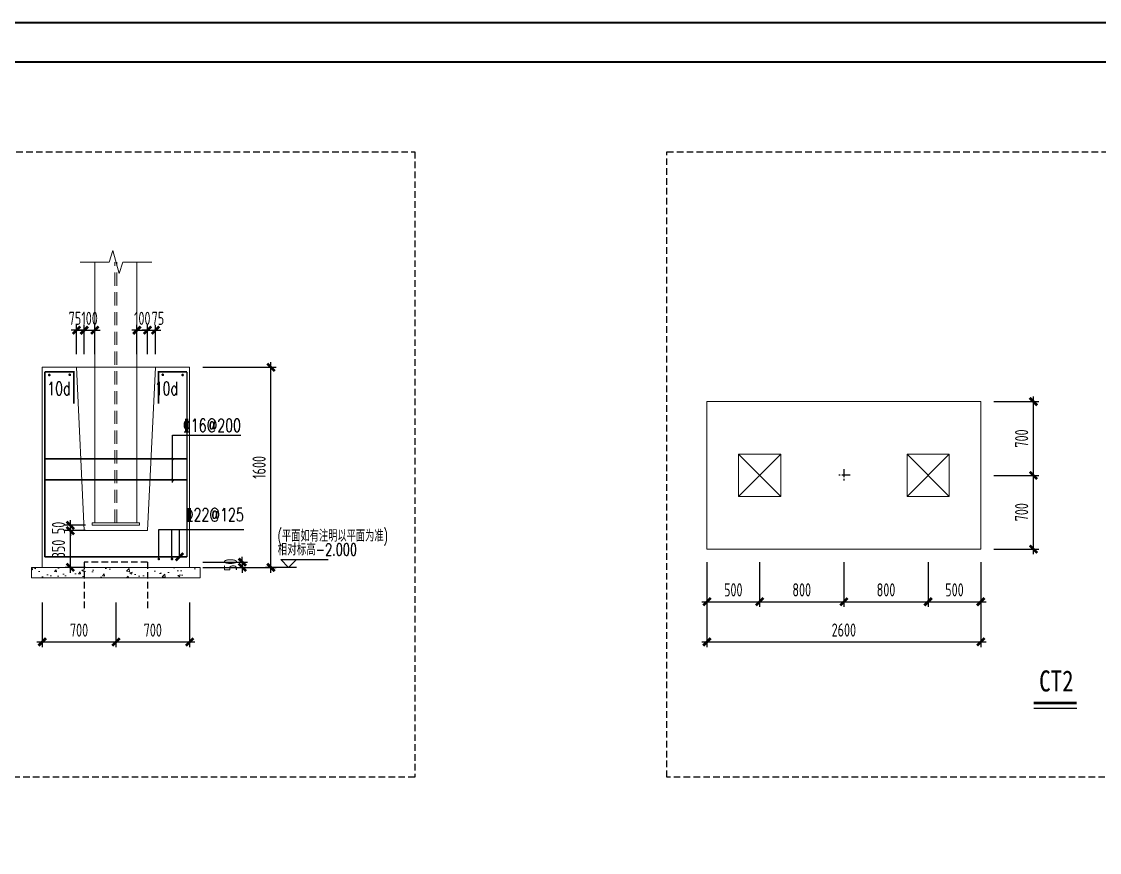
# Model space of a CAD drawing. Extents: x -1201378 to 2367219, y -619313 to 244905.
# Drawn here: x -240630 to -199698, y -401471 to -369915 of the extents above; entities that cross this region are included whole.
import ezdxf
from ezdxf.enums import TextEntityAlignment as Align

# ---------------------------------------------------------------- set-up
doc = ezdxf.new("R2010")
doc.units = 0
doc.header["$LTSCALE"] = 1000
for name, pattern in [('CENTER', [2, 1.25, -0.25, 0.25, -0.25]), ('DASHED', [0.75, 0.5, -0.25]), ('HIDDEN', [0.375, 0.25, -0.125])]:
    doc.linetypes.add(name, pattern=pattern)
doc.layers.get('0').update_dxf_attribs({"linetype": 'CONTINUOUS'})
doc.layers.get('Defpoints').update_dxf_attribs({"linetype": 'CONTINUOUS'})
for name, color, linetype in [('0-cxFrame', 155, 'CONTINUOUS'), ('S-BG', 131, 'CONTINUOUS'), ('S-DOTE1', 140, 'CENTER'), ('S-SHAPE2', 165, 'HIDDEN'), ('S-TEXT', 21, 'CONTINUOUS')]:
    doc.layers.add(name, color=color, linetype=linetype)
for name, color, linetype, lineweight in [('0-cxText', 131, 'CONTINUOUS', 25), ('S-col', 2, 'CONTINUOUS', 0), ('S-ct', 2, 'CONTINUOUS', 0), ('S-dim', 81, 'CONTINUOUS', 0), ('S-donut', 11, 'CONTINUOUS', 0), ('S-gj', 6, 'CONTINUOUS', 0), ('S-hatch-c', 253, 'CONTINUOUS', 0), ('S-zhuang', 1, 'CONTINUOUS', 0), ('THIN', 7, 'CONTINUOUS', 0)]:
    doc.layers.add(name, color=color, linetype=linetype, lineweight=lineweight)
doc.styles.add('cx_tuming', font='simhei.ttf')
doc.styles.add('cx_tuqian1', font='')
doc.styles.add('SS1', font='tj-romans1.shx', dxfattribs={"width": 0.7, "bigfont": 'tj-hztxt1.shx'})
doc.styles.add('TSSD_Dimension', font='tssdeng.shx', dxfattribs={"width": 0.7, "bigfont": 'hztxt.shx'})
doc.styles.add('TSSD_Rein', font='tj-romans1.shx', dxfattribs={"width": 0.7, "bigfont": 'tj-hztxt.shx'})
doc.styles.add('黑体', font='simhei.ttf', dxfattribs={"width": 0.8})
doc.styles.get('cx_tuqian1').set_extended_font_data('SimSun')
doc.dimstyles.new('TSSD_50_200', dxfattribs={"dimtxt": 500, "dimasz": 200, "dimexe": 200, "dimexo": 500, "dimgap": 200, "dimtad": 1, "dimdec": 0, "dimlfac": 0.25, "dimzin": 0, "dimdsep": 46, "dimtxsty": 'TSSD_Dimension', "dimblk": 'ARCHTICK', "dimcen": 0, "dimdle": 200, "dimclrt": 7, "dimadec": 0, "dimazin": 0, "dimtfac": 1, "dimtdec": 0, "dimtix": 1, "dimtmove": 2, "dimatfit": 3, "dimfxl": 1, "dimtolj": 1, "dimtzin": 0, "dimarcsym": 0})

# ---------------------------------------------------------------- blocks, each defined once
blk = doc.blocks.new('_ArchTick')
at = {"color": 0, "linetype": 'ByBlock', "const_width": 0.5}
blk.add_lwpolyline([(-0.71, -0.71), (0.71, 0.71)], dxfattribs=at)
blk = doc.blocks.new('*D3514')
at = {"layer": 'Defpoints', "color": 0, "transparency": 16777216}
for p in [(-204203, -387149), (-202203, -387149), (-204203, -389949)]:
    blk.add_point(p, dxfattribs=at)
at = {"layer": 'S-dim', "color": 0, "lineweight": -2, "transparency": 16777216}
for p, q in [((-203703, -387149), (-202003, -387149)), ((-202203, -390149), (-202203, -386949)), ((-203703, -389949), (-202003, -389949))]:
    blk.add_line(p, q, dxfattribs=at)
at = {"layer": 'S-dim', "color": 0, "lineweight": -2, "transparency": 16777216, "xscale": 200, "yscale": 200, "zscale": 200}
for p, rotation in [((-202203, -387149), 90), ((-202203, -389949), 270)]:
    blk.add_blockref('_ArchTick', p, dxfattribs=dict(at, rotation=rotation))
at = {"layer": 'S-dim', "color": 7, "transparency": 16777216, "insert": (-202653, -388549), "char_height": 500, "attachment_point": 5, "rotation": 90, "style": 'TSSD_Dimension'}
blk.add_mtext('\\A1;700', dxfattribs=at)
blk = doc.blocks.new('*D3515')
at = {"layer": 'Defpoints', "color": 0, "transparency": 16777216}
for p in [(-204203, -384349), (-202203, -384349), (-204203, -387149)]:
    blk.add_point(p, dxfattribs=at)
at = {"layer": 'S-dim', "color": 0, "lineweight": -2, "transparency": 16777216}
for p, q in [((-203703, -384349), (-202003, -384349)), ((-202203, -387349), (-202203, -384149)), ((-203703, -387149), (-202003, -387149))]:
    blk.add_line(p, q, dxfattribs=at)
at = {"layer": 'S-dim', "color": 0, "lineweight": -2, "transparency": 16777216, "xscale": 200, "yscale": 200, "zscale": 200}
for p, rotation in [((-202203, -384349), 90), ((-202203, -387149), 270)]:
    blk.add_blockref('_ArchTick', p, dxfattribs=dict(at, rotation=rotation))
at = {"layer": 'S-dim', "color": 7, "transparency": 16777216, "insert": (-202653, -385749), "char_height": 500, "attachment_point": 5, "rotation": 90, "style": 'TSSD_Dimension'}
blk.add_mtext('\\A1;700', dxfattribs=at)
blk = doc.blocks.new('*D3522')
at = {"layer": 'Defpoints', "color": 0, "transparency": 16777216}
for p in [(-214603, -389949), (-212603, -389949), (-212603, -391948)]:
    blk.add_point(p, dxfattribs=at)
at = {"layer": 'S-dim', "color": 0, "lineweight": -2, "transparency": 16777216}
for p, q in [((-214603, -390449), (-214603, -392148)), ((-212603, -390449), (-212603, -392148)), ((-214803, -391948), (-212403, -391948))]:
    blk.add_line(p, q, dxfattribs=at)
at = {"layer": 'S-dim', "color": 0, "lineweight": -2, "transparency": 16777216, "xscale": 200, "yscale": 200, "zscale": 200, "rotation": 180}
blk.add_blockref('_ArchTick', (-214603, -391948), dxfattribs=at)
at = {"layer": 'S-dim', "color": 0, "lineweight": -2, "transparency": 16777216, "xscale": 200, "yscale": 200, "zscale": 200}
blk.add_blockref('_ArchTick', (-212603, -391948), dxfattribs=at)
at = {"layer": 'S-dim', "color": 7, "transparency": 16777216, "insert": (-213603, -391498), "char_height": 500, "attachment_point": 5, "style": 'TSSD_Dimension'}
blk.add_mtext('\\A1;500', dxfattribs=at)
blk = doc.blocks.new('*D3523')
at = {"layer": 'Defpoints', "color": 0, "transparency": 16777216}
for p in [(-212603, -389949), (-209403, -389949), (-209403, -391948)]:
    blk.add_point(p, dxfattribs=at)
at = {"layer": 'S-dim', "color": 0, "lineweight": -2, "transparency": 16777216}
for p, q in [((-212603, -390449), (-212603, -392148)), ((-209403, -390449), (-209403, -392148)), ((-212803, -391948), (-209203, -391948))]:
    blk.add_line(p, q, dxfattribs=at)
at = {"layer": 'S-dim', "color": 0, "lineweight": -2, "transparency": 16777216, "xscale": 200, "yscale": 200, "zscale": 200, "rotation": 180}
blk.add_blockref('_ArchTick', (-212603, -391948), dxfattribs=at)
at = {"layer": 'S-dim', "color": 0, "lineweight": -2, "transparency": 16777216, "xscale": 200, "yscale": 200, "zscale": 200}
blk.add_blockref('_ArchTick', (-209403, -391948), dxfattribs=at)
at = {"layer": 'S-dim', "color": 7, "transparency": 16777216, "insert": (-211003, -391498), "char_height": 500, "attachment_point": 5, "style": 'TSSD_Dimension'}
blk.add_mtext('\\A1;800', dxfattribs=at)
blk = doc.blocks.new('*D3524')
at = {"layer": 'Defpoints', "color": 0, "transparency": 16777216}
for p in [(-209403, -389949), (-206203, -389949), (-206203, -391948)]:
    blk.add_point(p, dxfattribs=at)
at = {"layer": 'S-dim', "color": 0, "lineweight": -2, "transparency": 16777216}
for p, q in [((-209403, -390449), (-209403, -392148)), ((-206203, -390449), (-206203, -392148)), ((-209603, -391948), (-206003, -391948))]:
    blk.add_line(p, q, dxfattribs=at)
at = {"layer": 'S-dim', "color": 0, "lineweight": -2, "transparency": 16777216, "xscale": 200, "yscale": 200, "zscale": 200, "rotation": 180}
blk.add_blockref('_ArchTick', (-209403, -391948), dxfattribs=at)
at = {"layer": 'S-dim', "color": 0, "lineweight": -2, "transparency": 16777216, "xscale": 200, "yscale": 200, "zscale": 200}
blk.add_blockref('_ArchTick', (-206203, -391948), dxfattribs=at)
at = {"layer": 'S-dim', "color": 7, "transparency": 16777216, "insert": (-207803, -391498), "char_height": 500, "attachment_point": 5, "style": 'TSSD_Dimension'}
blk.add_mtext('\\A1;800', dxfattribs=at)
blk = doc.blocks.new('*D3525')
at = {"layer": 'Defpoints', "color": 0, "transparency": 16777216}
for p in [(-206203, -389949), (-204203, -389949), (-204203, -391948)]:
    blk.add_point(p, dxfattribs=at)
at = {"layer": 'S-dim', "color": 0, "lineweight": -2, "transparency": 16777216}
for p, q in [((-206203, -390449), (-206203, -392148)), ((-204203, -390449), (-204203, -392148)), ((-206403, -391948), (-204003, -391948))]:
    blk.add_line(p, q, dxfattribs=at)
at = {"layer": 'S-dim', "color": 0, "lineweight": -2, "transparency": 16777216, "xscale": 200, "yscale": 200, "zscale": 200, "rotation": 180}
blk.add_blockref('_ArchTick', (-206203, -391948), dxfattribs=at)
at = {"layer": 'S-dim', "color": 0, "lineweight": -2, "transparency": 16777216, "xscale": 200, "yscale": 200, "zscale": 200}
blk.add_blockref('_ArchTick', (-204203, -391948), dxfattribs=at)
at = {"layer": 'S-dim', "color": 7, "transparency": 16777216, "insert": (-205203, -391498), "char_height": 500, "attachment_point": 5, "style": 'TSSD_Dimension'}
blk.add_mtext('\\A1;500', dxfattribs=at)
blk = doc.blocks.new('S-ZHUANG-400')
at = {"layer": 'S-zhuang'}
for p, q in [((200, -200), (-200, 200)), ((-200, -200), (200, 200))]:
    blk.add_line(p, q, dxfattribs=at)
blk.add_lwpolyline([(-200, 200), (200, 200), (200, -200), (-200, -200)], close=True, dxfattribs=at)
blk = doc.blocks.new('*D3526')
at = {"layer": 'Defpoints', "color": 0, "transparency": 16777216}
for p in [(-214603, -391299), (-204203, -391299), (-204203, -393474)]:
    blk.add_point(p, dxfattribs=at)
at = {"layer": 'S-dim', "color": 0, "lineweight": -2, "transparency": 16777216}
for p, q in [((-214603, -391799), (-214603, -393674)), ((-204203, -391799), (-204203, -393674)), ((-214803, -393474), (-204003, -393474))]:
    blk.add_line(p, q, dxfattribs=at)
at = {"layer": 'S-dim', "color": 0, "lineweight": -2, "transparency": 16777216, "xscale": 200, "yscale": 200, "zscale": 200, "rotation": 180}
blk.add_blockref('_ArchTick', (-214603, -393474), dxfattribs=at)
at = {"layer": 'S-dim', "color": 0, "lineweight": -2, "transparency": 16777216, "xscale": 200, "yscale": 200, "zscale": 200}
blk.add_blockref('_ArchTick', (-204203, -393474), dxfattribs=at)
at = {"layer": 'S-dim', "color": 7, "transparency": 16777216, "insert": (-209403, -393024), "char_height": 500, "attachment_point": 5, "style": 'TSSD_Dimension'}
blk.add_mtext('\\A1;2600', dxfattribs=at)
blk = doc.blocks.new('*D3596')
at = {"layer": 'Defpoints', "color": 0, "transparency": 16777216}
for p in [(-234247, -383047), (-231160, -383047), (-234247, -390647)]:
    blk.add_point(p, dxfattribs=at)
at = {"layer": 'S-dim', "color": 0, "lineweight": -2, "transparency": 16777216}
for p, q in [((-233747, -383047), (-230960, -383047)), ((-231160, -390847), (-231160, -382847)), ((-233747, -390647), (-230960, -390647))]:
    blk.add_line(p, q, dxfattribs=at)
at = {"layer": 'S-dim', "color": 0, "lineweight": -2, "transparency": 16777216, "xscale": 200, "yscale": 200, "zscale": 200}
for p, rotation in [((-231160, -383047), 90), ((-231160, -390647), 270)]:
    blk.add_blockref('_ArchTick', p, dxfattribs=dict(at, rotation=rotation))
at = {"layer": 'S-dim', "color": 7, "transparency": 16777216, "insert": (-231610, -386847), "char_height": 500, "attachment_point": 5, "rotation": 90, "style": 'TSSD_Dimension'}
blk.add_mtext('\\A1;1600', dxfattribs=at)
blk = doc.blocks.new('*D3597')
at = {"layer": 'Defpoints', "color": 0, "transparency": 16777216}
for p in [(-237847, -381636), (-238247, -383047), (-237847, -383047)]:
    blk.add_point(p, dxfattribs=at)
at = {"layer": 'S-dim', "color": 0, "lineweight": -2, "transparency": 16777216}
for p, q in [((-238247, -382547), (-238247, -381436)), ((-237847, -382547), (-237847, -381436)), ((-238247, -381636), (-238447, -381636)), ((-238247, -381636), (-237847, -381636)), ((-237847, -381636), (-237647, -381636))]:
    blk.add_line(p, q, dxfattribs=at)
at = {"layer": 'S-dim', "color": 0, "lineweight": -2, "transparency": 16777216, "xscale": 200, "yscale": 200, "zscale": 200}
blk.add_blockref('_ArchTick', (-238247, -381636), dxfattribs=at)
at = {"layer": 'S-dim', "color": 0, "lineweight": -2, "transparency": 16777216, "xscale": 200, "yscale": 200, "zscale": 200, "rotation": 180}
blk.add_blockref('_ArchTick', (-237847, -381636), dxfattribs=at)
at = {"layer": 'S-dim', "color": 7, "transparency": 16777216, "insert": (-238047, -381186), "char_height": 500, "attachment_point": 5, "style": 'TSSD_Dimension'}
blk.add_mtext('\\A1;100', dxfattribs=at)
blk = doc.blocks.new('*D3598')
at = {"layer": 'Defpoints', "color": 0, "transparency": 16777216}
for p in [(-238247, -381636), (-238547, -383047), (-238247, -383047)]:
    blk.add_point(p, dxfattribs=at)
at = {"layer": 'S-dim', "color": 0, "lineweight": -2, "transparency": 16777216}
for p, q in [((-238547, -382547), (-238547, -381436)), ((-238247, -382547), (-238247, -381436)), ((-238547, -381636), (-238747, -381636)), ((-238547, -381636), (-238247, -381636)), ((-238247, -381636), (-238047, -381636))]:
    blk.add_line(p, q, dxfattribs=at)
at = {"layer": 'S-dim', "color": 0, "lineweight": -2, "transparency": 16777216, "xscale": 200, "yscale": 200, "zscale": 200}
blk.add_blockref('_ArchTick', (-238547, -381636), dxfattribs=at)
at = {"layer": 'S-dim', "color": 0, "lineweight": -2, "transparency": 16777216, "xscale": 200, "yscale": 200, "zscale": 200, "rotation": 180}
blk.add_blockref('_ArchTick', (-238247, -381636), dxfattribs=at)
at = {"layer": 'S-dim', "color": 7, "transparency": 16777216, "insert": (-238603, -381186), "char_height": 500, "attachment_point": 5, "style": 'TSSD_Dimension'}
blk.add_mtext('\\A1;75', dxfattribs=at)
blk = doc.blocks.new('*D3599')
at = {"layer": 'Defpoints', "color": 0, "transparency": 16777216}
for p in [(-235547, -381636), (-235847, -383047), (-235547, -383047)]:
    blk.add_point(p, dxfattribs=at)
at = {"layer": 'S-dim', "color": 0, "lineweight": -2, "transparency": 16777216}
for p, q in [((-235847, -382547), (-235847, -381436)), ((-235547, -382547), (-235547, -381436)), ((-235847, -381636), (-236047, -381636)), ((-235847, -381636), (-235547, -381636)), ((-235547, -381636), (-235347, -381636))]:
    blk.add_line(p, q, dxfattribs=at)
at = {"layer": 'S-dim', "color": 0, "lineweight": -2, "transparency": 16777216, "xscale": 200, "yscale": 200, "zscale": 200}
blk.add_blockref('_ArchTick', (-235847, -381636), dxfattribs=at)
at = {"layer": 'S-dim', "color": 0, "lineweight": -2, "transparency": 16777216, "xscale": 200, "yscale": 200, "zscale": 200, "rotation": 180}
blk.add_blockref('_ArchTick', (-235547, -381636), dxfattribs=at)
at = {"layer": 'S-dim', "color": 7, "transparency": 16777216, "insert": (-235453, -381186), "char_height": 500, "attachment_point": 5, "style": 'TSSD_Dimension'}
blk.add_mtext('\\A1;75', dxfattribs=at)
blk = doc.blocks.new('*D3600')
at = {"layer": 'Defpoints', "color": 0, "transparency": 16777216}
for p in [(-235847, -381636), (-236247, -383047), (-235847, -383047)]:
    blk.add_point(p, dxfattribs=at)
at = {"layer": 'S-dim', "color": 0, "lineweight": -2, "transparency": 16777216}
for p, q in [((-236247, -382547), (-236247, -381436)), ((-235847, -382547), (-235847, -381436)), ((-236247, -381636), (-236447, -381636)), ((-236247, -381636), (-235847, -381636)), ((-235847, -381636), (-235647, -381636))]:
    blk.add_line(p, q, dxfattribs=at)
at = {"layer": 'S-dim', "color": 0, "lineweight": -2, "transparency": 16777216, "xscale": 200, "yscale": 200, "zscale": 200}
blk.add_blockref('_ArchTick', (-236247, -381636), dxfattribs=at)
at = {"layer": 'S-dim', "color": 0, "lineweight": -2, "transparency": 16777216, "xscale": 200, "yscale": 200, "zscale": 200, "rotation": 180}
blk.add_blockref('_ArchTick', (-235847, -381636), dxfattribs=at)
at = {"layer": 'S-dim', "color": 7, "transparency": 16777216, "insert": (-236047, -381186), "char_height": 500, "attachment_point": 5, "style": 'TSSD_Dimension'}
blk.add_mtext('\\A1;100', dxfattribs=at)
blk = doc.blocks.new('*D3601')
at = {"layer": 'Defpoints', "color": 0, "transparency": 16777216}
for p in [(-234247, -390447), (-234247, -390647), (-232247, -390647)]:
    blk.add_point(p, dxfattribs=at)
at = {"layer": 'S-dim', "color": 0, "lineweight": -2, "transparency": 16777216}
for p, q in [((-233747, -390447), (-232047, -390447)), ((-232247, -390447), (-232247, -390247)), ((-232247, -390447), (-232247, -390647)), ((-233747, -390647), (-232047, -390647)), ((-232247, -390647), (-232247, -390847))]:
    blk.add_line(p, q, dxfattribs=at)
at = {"layer": 'S-dim', "color": 0, "lineweight": -2, "transparency": 16777216, "xscale": 200, "yscale": 200, "zscale": 200}
for p, rotation in [((-232247, -390447), 270), ((-232247, -390647), 90)]:
    blk.add_blockref('_ArchTick', p, dxfattribs=dict(at, rotation=rotation))
at = {"layer": 'S-dim', "color": 7, "transparency": 16777216, "insert": (-232697, -390547), "char_height": 500, "attachment_point": 5, "rotation": 90, "style": 'TSSD_Dimension'}
blk.add_mtext('\\A1;50', dxfattribs=at)
blk = doc.blocks.new('*D3602')
at = {"layer": 'Defpoints', "color": 0, "transparency": 16777216}
for p in [(-238778, -389247), (-237707, -389247), (-237707, -390647)]:
    blk.add_point(p, dxfattribs=at)
at = {"layer": 'S-dim', "color": 0, "lineweight": -2, "transparency": 16777216}
for p, q in [((-238207, -389247), (-238978, -389247)), ((-238778, -390847), (-238778, -389047)), ((-238207, -390647), (-238978, -390647))]:
    blk.add_line(p, q, dxfattribs=at)
at = {"layer": 'S-dim', "color": 0, "lineweight": -2, "transparency": 16777216, "xscale": 200, "yscale": 200, "zscale": 200}
for p, rotation in [((-238778, -389247), 90), ((-238778, -390647), 270)]:
    blk.add_blockref('_ArchTick', p, dxfattribs=dict(at, rotation=rotation))
at = {"layer": 'S-dim', "color": 7, "transparency": 16777216, "insert": (-239228, -389947), "char_height": 500, "attachment_point": 5, "rotation": 90, "style": 'TSSD_Dimension'}
blk.add_mtext('\\A1;350', dxfattribs=at)
blk = doc.blocks.new('*D3603')
at = {"layer": 'Defpoints', "color": 0, "transparency": 16777216}
for p in [(-238778, -389047), (-237707, -389047), (-237707, -389247)]:
    blk.add_point(p, dxfattribs=at)
at = {"layer": 'S-dim', "color": 0, "lineweight": -2, "transparency": 16777216}
for p, q in [((-238778, -389047), (-238778, -388847)), ((-238207, -389047), (-238978, -389047)), ((-238207, -389247), (-238978, -389247)), ((-238778, -389247), (-238778, -389047)), ((-238778, -389247), (-238778, -389447))]:
    blk.add_line(p, q, dxfattribs=at)
at = {"layer": 'S-dim', "color": 0, "lineweight": -2, "transparency": 16777216, "xscale": 200, "yscale": 200, "zscale": 200}
for p, rotation in [((-238778, -389047), 270), ((-238778, -389247), 90)]:
    blk.add_blockref('_ArchTick', p, dxfattribs=dict(at, rotation=rotation))
at = {"layer": 'S-dim', "color": 7, "transparency": 16777216, "insert": (-239228, -389147), "char_height": 500, "attachment_point": 5, "rotation": 90, "style": 'TSSD_Dimension'}
blk.add_mtext('\\A1;50', dxfattribs=at)
blk = doc.blocks.new('*D3604')
at = {"layer": 'Defpoints', "color": 0, "transparency": 16777216}
for p in [(-239847, -391478), (-237047, -391478), (-237047, -393477)]:
    blk.add_point(p, dxfattribs=at)
at = {"layer": 'S-dim', "color": 0, "lineweight": -2, "transparency": 16777216}
for p, q in [((-239847, -391978), (-239847, -393677)), ((-237047, -391978), (-237047, -393677)), ((-240047, -393477), (-236847, -393477))]:
    blk.add_line(p, q, dxfattribs=at)
at = {"layer": 'S-dim', "color": 0, "lineweight": -2, "transparency": 16777216, "xscale": 200, "yscale": 200, "zscale": 200, "rotation": 180}
blk.add_blockref('_ArchTick', (-239847, -393477), dxfattribs=at)
at = {"layer": 'S-dim', "color": 0, "lineweight": -2, "transparency": 16777216, "xscale": 200, "yscale": 200, "zscale": 200}
blk.add_blockref('_ArchTick', (-237047, -393477), dxfattribs=at)
at = {"layer": 'S-dim', "color": 7, "transparency": 16777216, "insert": (-238447, -393027), "char_height": 500, "attachment_point": 5, "style": 'TSSD_Dimension'}
blk.add_mtext('\\A1;700', dxfattribs=at)
blk = doc.blocks.new('*D3605')
at = {"layer": 'Defpoints', "color": 0, "transparency": 16777216}
for p in [(-237047, -391478), (-234247, -391478), (-234247, -393477)]:
    blk.add_point(p, dxfattribs=at)
at = {"layer": 'S-dim', "color": 0, "lineweight": -2, "transparency": 16777216}
for p, q in [((-237047, -391978), (-237047, -393677)), ((-234247, -391978), (-234247, -393677)), ((-237247, -393477), (-234047, -393477))]:
    blk.add_line(p, q, dxfattribs=at)
at = {"layer": 'S-dim', "color": 0, "lineweight": -2, "transparency": 16777216, "xscale": 200, "yscale": 200, "zscale": 200, "rotation": 180}
blk.add_blockref('_ArchTick', (-237047, -393477), dxfattribs=at)
at = {"layer": 'S-dim', "color": 0, "lineweight": -2, "transparency": 16777216, "xscale": 200, "yscale": 200, "zscale": 200}
blk.add_blockref('_ArchTick', (-234247, -393477), dxfattribs=at)
at = {"layer": 'S-dim', "color": 7, "transparency": 16777216, "insert": (-235647, -393027), "char_height": 500, "attachment_point": 5, "style": 'TSSD_Dimension'}
blk.add_mtext('\\A1;700', dxfattribs=at)
blk = doc.blocks.new('TK22.A0 L(Dragon)')
at = {"layer": '0-cxFrame', "color": 7, "const_width": 0.5}
blk.add_lwpolyline([(0, 0), (-1486, 0), (-1486, 841), (0, 841)], close=True, dxfattribs=at)
at = {"layer": '0-cxFrame', "const_width": 0.5}
blk.add_lwpolyline([(-80, 10), (-1466, 10), (-1466, 831), (-80, 831)], close=True, dxfattribs=at)
at = {"style": '黑体', "flags": 4}
blk.add_attdef('图幅', text='', height=3.3, dxfattribs=at).set_placement((-40, 3), align=Align.RIGHT)
at = {"layer": '0-cxText', "flags": 4}
for tag, height, style, p in [('建设单位', 3.5, 'cx_tuming', (-45, 240)), ('项目名称', 3.5, 'cx_tuming', (-45, 210)), ('子项名称', 3.5, 'cx_tuming', (-45, 180)), ('工程编号', 3.3, 'cx_tuqian1', (-35, 165)), ('图名1', 3.5, 'cx_tuming', (-45, 87)), ('图名2', 3.5, 'cx_tuming', (-45, 79)), ('图名3', 3.5, 'cx_tuming', (-45, 71)), ('出图日期', 3.3, 'cx_tuqian1', (-39, 60)), ('专业', 3.3, 'cx_tuqian1', (-55, 52)), ('图号', 3.3, 'cx_tuqian1', (-55, 44)), ('版次', 3.3, 'cx_tuqian1', (-20, 44))]:
    blk.add_attdef(tag, text='', height=height, dxfattribs=dict(at, style=style)).set_placement(p, align=Align.MIDDLE)
at = {"layer": 'Defpoints', "color": 6, "flags": 4}
for tag, height, style, p in [('tufu', 3.3, '黑体', (-12, 12)), ('dwfname', 4, 'cx_tuqian1', (-80, 3))]:
    blk.add_attdef(tag, text='', height=height, dxfattribs=dict(at, style=style)).set_placement(p, align=Align.RIGHT)
blk = doc.blocks.new('_reinbk')
blk.add_line((0, 0), (0, 0))
blk = doc.blocks.new('TT')
blk.add_line((-0.97, 0), (0.97, 0))
at = {"const_width": 0.45}
blk.add_lwpolyline([(-0.44, -0.44), (0.44, 0.44)], dxfattribs=at)

msp = doc.modelspace()

# ---------------------------------------------------------------- hatches: boundary and pattern name
at = {"layer": 'S-hatch-c'}
h = msp.add_hatch(dxfattribs=at)
h.set_pattern_fill('AR-CONC', color=256, scale=5, style=0)
h.set_pattern_definition([(50, (-236646.5, -391046.6), (910.92, -79.7), [95.25, -1047.75]), (355, (-236646.5, -391046.6), (-176.21, 955.28), [76.2, -838.2]), (100.45, (-236570.6, -391053.2), (734.71, 875.58), [80.95, -890.45]), (46.184, (-236646.5, -390792.6), (1355.4, -210.2), [142.87, -1571.62]), (96.636, (-236533.6, -390810.1), (1187, 1237.13), [121.42, -1335.67]), (351.184, (-236646.5, -390792.6), (1187, 1237.1), [114.3, -1257.3]), (21, (-236519.5, -390856.1), (758.07, -511.33), [95.25, -1047.75]), (326, (-236519.5, -390856.1), (309, 920.94), [76.2, -838.2]), (71.451, (-236456.4, -390898.7), (1067.08, 409.61), [80.95, -890.45]), (37.5, (-236646.54, -391046.6), (15.443, 422.775), [0, -828.04, 0, -850.9, 0, -841.375]), (7.5, (-236646.54, -391046.6), (334.1, 500.903), [0, -485.14, 0, -808.99, 0, -320.675]), (327.5, (-236929.75, -391046.6), (677.953, -28.644), [0, -317.5, 0, -990.6, 0, -1314.45]), (317.5, (-237056.75, -391046.6), (740.65, 127.13), [0, -412.75, 0, -657.86, 0, -933.45])])
h.paths.add_polyline_path([(-240246.5, -390646.6), (-240246.5, -391046.6), (-233846.5, -391046.6), (-233846.5, -390646.6)])

# ---------------------------------------------------------------- linework, layer by layer
at = {"layer": 'S-BG'}
msp.add_line((-230190.1, -390646.6), (-231360.4, -390646.6), dxfattribs=at)
msp.add_lwpolyline([(-230189.7, -390346.6), (-230489.7, -390646.6), (-230789.7, -390346.6), (-228989.7, -390346.6)], dxfattribs=at)
at = {"layer": 'S-col', "color": 9}
for p, q in [((-237846.5, -388946.6), (-237846.5, -379046.6)), ((-236246.5, -388946.6), (-236246.5, -379046.6)), ((-237946.5, -388946.6), (-236146.5, -388946.6)), ((-237946.5, -389046.6), (-237946.5, -388946.6)), ((-237946.5, -389046.6), (-236146.5, -389046.6)), ((-236146.5, -389046.6), (-236146.5, -388946.6))]:
    msp.add_line(p, q, dxfattribs=at)
at = {"layer": 'S-col', "color": 9, "linetype": 'DASHED'}
for p, q in [((-237082.5, -388946.6), (-237082.5, -379046.6)), ((-237010.5, -388946.6), (-237010.5, -379046.6))]:
    msp.add_line(p, q, dxfattribs=at)
at = {"layer": 'S-ct'}
for p, q in [((-239846.5, -390646.6), (-239846.5, -383046.6)), ((-234246.5, -383046.6), (-239846.5, -383046.6)), ((-238546.5, -383046.6), (-238246.5, -389246.6)), ((-235846.5, -389246.6), (-235546.5, -383046.6)), ((-234246.5, -383046.6), (-234246.5, -390646.6)), ((-238246.5, -389246.6), (-235846.5, -389246.6)), ((-233846.5, -390646.6), (-240246.5, -390646.6)), ((-240246.5, -390646.6), (-240246.5, -391046.6)), ((-233846.5, -391046.6), (-233846.5, -390646.6)), ((-240246.5, -391046.6), (-233846.5, -391046.6))]:
    msp.add_line(p, q, dxfattribs=at)
msp.add_lwpolyline([(-214603, -389948.7), (-214603, -384348.7), (-204203, -384348.7), (-204203, -389948.7)], close=True, dxfattribs=at)
at = {"layer": 'S-donut', "const_width": 50}
for points in [[(-239552.6, -383338.5, -1), (-239602.6, -383338.5, -1)], [(-238775.8, -383329.7, -1), (-238825.8, -383329.7, -1)], [(-235292.3, -383329.7, 1), (-235242.3, -383329.7, 1)], [(-234540.5, -383338.5, 1), (-234490.5, -383338.5, 1)], [(-235442.9, -390326.6, 1), (-235392.9, -390326.6, 1)], [(-234942.9, -390326.6, 1), (-234892.9, -390326.6, 1)]]:
    msp.add_lwpolyline(points, format="xyb", close=True, dxfattribs=at)
at = {"layer": 'S-DOTE1', "ltscale": 0.25}
for p, q in [((-209163, -387148.7), (-209643, -387148.7)), ((-209403, -386908.7), (-209403, -387388.7))]:
    msp.add_line(p, q, dxfattribs=at)
at = {"layer": 'S-gj', "const_width": 60}
for points in [[(-239746.5, -383222.3), (-238648.8, -383222.3), (-238648.8, -384422.3)], [(-239746.5, -383222.3), (-239746.5, -390246.6)], [(-234346.5, -383222.3), (-235429.6, -383222.3), (-235429.6, -384422.3)], [(-234346.5, -383222.3), (-234346.5, -390246.6)], [(-239746.5, -386522.6), (-234346.5, -386522.6)], [(-239746.5, -387322.6), (-234346.5, -387322.6)], [(-234346.5, -390246.6), (-239746.5, -390246.6)]]:
    msp.add_lwpolyline(points, dxfattribs=at)
at = {"layer": 'S-SHAPE2'}
for p, q in [((-235846.5, -390446.6), (-238246.5, -390446.6)), ((-238246.5, -390446.6), (-238246.5, -392246.6)), ((-235846.5, -390446.6), (-235846.5, -392246.6))]:
    msp.add_line(p, q, dxfattribs=at)
for points in [[(-261455.6, -374860.6), (-225697.2, -374860.6), (-225697.2, -398609.7), (-261455.6, -398609.7)], [(-216122.3, -374860.6), (-180363.8, -374860.6), (-180363.8, -398609.7), (-216122.3, -398609.7)]]:
    msp.add_lwpolyline(points, close=True, dxfattribs=at)
at = {"layer": 'S-TEXT'}
for p, q in [((-235417.9, -389211.2), (-232191.7, -389211.2)), ((-235417.9, -390326.6), (-235417.9, -389211.2)), ((-234917.9, -390326.6), (-234917.9, -389211.2)), ((-234632.9, -390246.6), (-234632.9, -389211.2))]:
    msp.add_line(p, q, dxfattribs=at)
for points in [[(-234898.3, -387322.6), (-234898.3, -386336.4), (-234898.3, -385626.3), (-232298.3, -385626.3)], [(-202195.5, -395990.5), (-200560.1, -395990.5)]]:
    msp.add_lwpolyline(points, dxfattribs=at)
at = {"layer": 'S-TEXT', "const_width": 100}
msp.add_lwpolyline([(-202195.5, -395790.5), (-200560.1, -395790.5)], dxfattribs=at)
at = {"layer": 'THIN'}
msp.add_lwpolyline([(-238406.5, -379046.6), (-237306.5, -379046.6), (-237166.5, -378606.6), (-236926.5, -379486.6), (-236786.5, -379046.6), (-235686.5, -379046.6)], dxfattribs=at)

# ---------------------------------------------------------------- block references
at = {"layer": '0-cxFrame', "xscale": 150, "yscale": 150, "zscale": 150}
msp.add_blockref('TK22.A0 L(Dragon)', (-64991.7, -496102.2), dxfattribs=at)
at = {"layer": 'S-TEXT'}
for name, p, xscale, yscale, zscale, rotation in [('TT', (-234898.3, -386522.6), 100, 100, 100, 90), ('_reinbk', (-234898.3, -386522.6), 200, 200, 200, 270), ('TT', (-234898.3, -387322.6), 100, 100, 100, 90), ('_reinbk', (-234898.3, -387322.6), 200, 200, 200, 270)]:
    msp.add_blockref(name, p, dxfattribs=dict(at, xscale=xscale, yscale=yscale, zscale=zscale, rotation=rotation))
at = {"layer": 'S-TEXT', "xscale": 200, "yscale": 200, "zscale": 200}
msp.add_blockref('_ArchTick', (-234632.9, -390246.6), dxfattribs=at)
at = {"layer": 'S-zhuang', "xscale": 4.000000000000001, "yscale": 4.000000000000001, "zscale": 4.000000000000001, "rotation": 90.00000000000001}
for p in [(-212603, -387148.7), (-206203, -387148.7)]:
    msp.add_blockref('S-ZHUANG-400', p, dxfattribs=at)

# ---------------------------------------------------------------- texts
at = {"layer": 'S-BG', "style": 'SS1'}
for s, width, p in [('(平面如有注明以平面为准)', 0.6, (-230905.1, -389667, 0)), ('相对标高-2.000', 0.7, (-230905.1, -390189.1, 0))]:
    msp.add_text(s, height=450, dxfattribs=dict(at, width=width)).set_placement(p)
at = {"layer": 'S-TEXT', "style": 'TSSD_Rein', "width": 0.7}
for s, p in [('10d', (-238771.9, -384248)), ('10d', (-234690.9, -384248)), ('%%15322@125', (-232192.9, -389044.6))]:
    msp.add_text(s, height=500, dxfattribs=at).set_placement(p, align=Align.BOTTOM_RIGHT)
msp.add_text('%%15316@200', height=500, dxfattribs=at).set_placement((-232298.8, -385501.3), align=Align.RIGHT)
at = {"layer": 'S-TEXT', "style": '黑体', "width": 0.8}
msp.add_text('CT2', height=800, dxfattribs=at).set_placement((-201333.2, -395598.4), align=Align.BOTTOM_CENTER)

# ---------------------------------------------------------------- dimensions: what is measured, and where the dimension line sits
at = {"layer": 'S-dim'}
for base, p1, p2, picture, middle in [((-238246.5, -381636.2), (-238546.5, -383046.6), (-238246.5, -383046.6), '*D3598', (-238602.9, -381186.2)), ((-235546.5, -381636.2), (-235846.5, -383046.6), (-235546.5, -383046.6), '*D3599', (-235452.8, -381186.2))]:
    dim = msp.add_linear_dim(base=base, p1=p1, p2=p2, dimstyle='TSSD_50_200', dxfattribs=at)
    dim.commit()
    dim.dimension.update_dxf_attribs({"geometry": picture, "text_midpoint": middle, "dimtype": 160})
for base, p1, p2, picture, middle in [((-237846.5, -381636.2), (-238246.5, -383046.6), (-237846.5, -383046.6), '*D3597', (-238046.5, -381186.2)), ((-235846.5, -381636.2), (-236246.5, -383046.6), (-235846.5, -383046.6), '*D3600', (-236046.5, -381186.2)), ((-212603, -391948.3), (-214603, -389948.7), (-212603, -389948.7), '*D3522', (-213603, -391498.3)), ((-209403, -391948.3), (-212603, -389948.7), (-209403, -389948.7), '*D3523', (-211003, -391498.3)), ((-206203, -391948.3), (-209403, -389948.7), (-206203, -389948.7), '*D3524', (-207803, -391498.3)), ((-204203, -391948.3), (-206203, -389948.7), (-204203, -389948.7), '*D3525', (-205203, -391498.3)), ((-204203, -393474), (-214603, -391298.5), (-204203, -391298.5), '*D3526', (-209403, -393024)), ((-237046.5, -393477.3), (-239846.5, -391477.7), (-237046.5, -391477.7), '*D3604', (-238446.5, -393027.3)), ((-234246.5, -393477.3), (-237046.5, -391477.7), (-234246.5, -391477.7), '*D3605', (-235646.5, -393027.3))]:
    dim = msp.add_linear_dim(base=base, p1=p1, p2=p2, dimstyle='TSSD_50_200', dxfattribs=at)
    dim.commit()
    dim.dimension.update_dxf_attribs({"geometry": picture, "text_midpoint": middle})
dim = msp.add_linear_dim(base=(-231160.4, -383046.6), p1=(-234246.5, -390646.6), p2=(-234246.5, -383046.6), angle=90, text='1600', dimstyle='TSSD_50_200', dxfattribs=at)
dim.commit()
dim.dimension.update_dxf_attribs({"geometry": '*D3596', "text_midpoint": (-231610.4, -386846.6)})
for base, p1, p2, angle, picture, middle in [((-202203, -384348.7), (-204203, -387148.7), (-204203, -384348.7), 90, '*D3515', (-202653, -385748.7)), ((-202203, -387148.7), (-204203, -389948.7), (-204203, -387148.7), 90, '*D3514', (-202653, -388548.7)), ((-238777.9, -389046.6), (-237706.5, -389246.6), (-237706.5, -389046.6), 90, '*D3603', (-239227.9, -389146.6)), ((-238777.9, -389246.6), (-237706.5, -390646.6), (-237706.5, -389246.6), 90, '*D3602', (-239227.9, -389946.6)), ((-232246.5, -390646.6), (-234246.5, -390446.6), (-234246.5, -390646.6), 270, '*D3601', (-232696.5, -390546.6))]:
    dim = msp.add_linear_dim(base=base, p1=p1, p2=p2, angle=angle, dimstyle='TSSD_50_200', dxfattribs=at)
    dim.commit()
    dim.dimension.update_dxf_attribs({"geometry": picture, "text_midpoint": middle})

doc.saveas('drawing.dxf')
